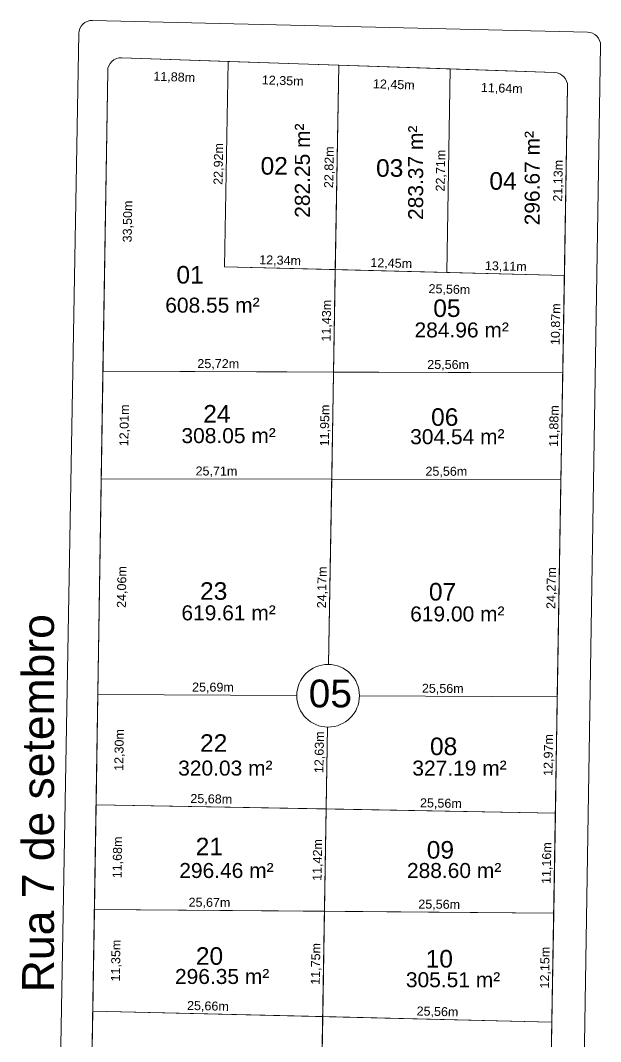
# Model space of a CAD drawing. Header units: metres. Extents: x 3808 to 8215, y 2374 to 6187.
# Drawn here: x 4684.6 to 4749.3, y 4489.8 to 4603.7 of the extents above; entities that cross this region are included whole.
import ezdxf
from ezdxf.enums import TextEntityAlignment as Align

# ---------------------------------------------------------------- set-up
doc = ezdxf.new("R2010")
doc.units = ezdxf.units.M
for name, color, linetype in [('Areas Lotes', 1, 'Continuous'), ('Calçada', 8, 'Continuous'), ('COTAS', 7, 'Continuous'), ('Lote', 7, 'Continuous'), ('Nome das Ruas', 7, 'Continuous'), ('Nº Lote', 7, 'Continuous'), ('Nº. quadra', 7, 'Continuous'), ('quadras', 7, 'Continuous')]:
    doc.layers.add(name, color=color, linetype=linetype)
doc.styles.add('Arial', font='arial.ttf')
doc.dimstyles.new('Copy(2) of ISO-25', dxfattribs={"dimtxt": 1, "dimasz": 2.5, "dimexe": 1.25, "dimexo": 0.625, "dimgap": 0.2, "dimtad": 1, "dimtoh": 1, "dimlfac": 1, "dimzin": 1, "dimtxsty": 'Arial', "dimblk": 'NONE', "dimcen": 0, "dimse1": 1, "dimse2": 1, "dimsd1": 1, "dimsd2": 1, "dimclrt": 256, "dimaunit": 1, "dimadec": 3, "dimazin": 0, "dimtfac": 1, "dimtmove": 0, "dimatfit": 3, "dimldrblk": 'NONE', "dimfxl": 1, "dimtolj": 1, "dimtzin": 0, "dimarcsym": 0})

# ---------------------------------------------------------------- blocks, each defined once
blk = doc.blocks.new('*D3501')
at = {"layer": 'Defpoints', "color": 0, "linetype": 'Continuous', "transparency": 16777216}
for p in [(4745.66, 4596.39), (4745.3, 4575.26), (4745.3, 4575.26)]:
    blk.add_point(p, dxfattribs=at)
at = {"layer": 'COTAS', "linetype": 'Continuous', "lineweight": 5, "transparency": 16777216, "insert": (4744.68, 4585.84), "char_height": 1, "attachment_point": 5, "rotation": 89.0396, "style": 'Arial'}
blk.add_mtext('\\A1;21,13m', dxfattribs=at)
blk = doc.blocks.new('_None')
blk = doc.blocks.new('*D3502')
at = {"layer": 'Defpoints', "color": 0, "linetype": 'Continuous', "transparency": 16777216}
for p in [(4745.3, 4575.26), (4745.12, 4564.4), (4745.12, 4564.4)]:
    blk.add_point(p, dxfattribs=at)
at = {"layer": 'COTAS', "linetype": 'Continuous', "lineweight": 5, "transparency": 16777216, "insert": (4744.41, 4569.84), "char_height": 1, "attachment_point": 5, "rotation": 89.0396, "style": 'Arial'}
blk.add_mtext('\\A1;10,87m', dxfattribs=at)
blk = doc.blocks.new('*D3503')
at = {"layer": 'Defpoints', "color": 0, "linetype": 'Continuous', "transparency": 16777216}
for p in [(4745.12, 4564.4), (4744.92, 4552.52), (4744.92, 4552.52)]:
    blk.add_point(p, dxfattribs=at)
at = {"layer": 'COTAS', "linetype": 'Continuous', "lineweight": 5, "transparency": 16777216, "insert": (4744.22, 4558.47), "char_height": 1, "attachment_point": 5, "rotation": 89.0396, "style": 'Arial'}
blk.add_mtext('\\A1;11,88m', dxfattribs=at)
blk = doc.blocks.new('*D3504')
at = {"layer": 'Defpoints', "color": 0, "linetype": 'Continuous', "transparency": 16777216}
for p in [(4744.92, 4552.52), (4744.51, 4528.25), (4744.51, 4528.25)]:
    blk.add_point(p, dxfattribs=at)
at = {"layer": 'COTAS', "linetype": 'Continuous', "lineweight": 5, "transparency": 16777216, "insert": (4743.92, 4540.4), "char_height": 1, "attachment_point": 5, "rotation": 89.0396, "style": 'Arial'}
blk.add_mtext('\\A1;24,27m', dxfattribs=at)
blk = doc.blocks.new('*D3505')
at = {"layer": 'Defpoints', "color": 0, "linetype": 'Continuous', "transparency": 16777216}
for p in [(4744.51, 4528.25), (4744.3, 4515.29), (4744.3, 4515.29)]:
    blk.add_point(p, dxfattribs=at)
at = {"layer": 'COTAS', "linetype": 'Continuous', "lineweight": 5, "transparency": 16777216, "insert": (4743.6, 4521.78), "char_height": 1, "attachment_point": 5, "rotation": 89.0396, "style": 'Arial'}
blk.add_mtext('\\A1;12,97m', dxfattribs=at)
blk = doc.blocks.new('*D3506')
at = {"layer": 'Defpoints', "color": 0, "linetype": 'Continuous', "transparency": 16777216}
for p in [(4744.3, 4515.29), (4744.11, 4504.13), (4744.11, 4504.13)]:
    blk.add_point(p, dxfattribs=at)
at = {"layer": 'COTAS', "linetype": 'Continuous', "lineweight": 5, "transparency": 16777216, "insert": (4743.4, 4509.72), "char_height": 1, "attachment_point": 5, "rotation": 89.0396, "style": 'Arial'}
blk.add_mtext('\\A1;11,16m', dxfattribs=at)
blk = doc.blocks.new('*D3507')
at = {"layer": 'Defpoints', "color": 0, "linetype": 'Continuous', "transparency": 16777216}
for p in [(4744.11, 4504.13), (4743.91, 4491.97), (4743.91, 4491.97)]:
    blk.add_point(p, dxfattribs=at)
at = {"layer": 'COTAS', "linetype": 'Continuous', "lineweight": 5, "transparency": 16777216, "insert": (4743.21, 4498.06), "char_height": 1, "attachment_point": 5, "rotation": 89.0396, "style": 'Arial'}
blk.add_mtext('\\A1;12,15m', dxfattribs=at)
blk = doc.blocks.new('*D3508')
at = {"layer": 'Defpoints', "color": 0, "linetype": 'Continuous', "transparency": 16777216}
for p in [(4743.91, 4491.97), (4743.71, 4480.04), (4743.71, 4480.04)]:
    blk.add_point(p, dxfattribs=at)
at = {"layer": 'COTAS', "linetype": 'Continuous', "lineweight": 5, "transparency": 16777216, "insert": (4743.01, 4486.02), "char_height": 1, "attachment_point": 5, "rotation": 89.0396, "style": 'Arial'}
blk.add_mtext('\\A1;11,94m', dxfattribs=at)
blk = doc.blocks.new('*D3523')
at = {"layer": 'Defpoints', "color": 0, "linetype": 'Continuous', "transparency": 16777216}
for p in [(4718.35, 4492.59), (4718.35, 4492.59), (4718.15, 4480.29)]:
    blk.add_point(p, dxfattribs=at)
at = {"layer": 'COTAS', "linetype": 'Continuous', "lineweight": 5, "transparency": 16777216, "insert": (4717.45, 4486.46), "char_height": 1, "attachment_point": 5, "rotation": 89.04, "style": 'Arial'}
blk.add_mtext('\\A1;12,30m', dxfattribs=at)
blk = doc.blocks.new('*D3524')
at = {"layer": 'Defpoints', "color": 0, "linetype": 'Continuous', "transparency": 16777216}
for p in [(4718.55, 4504.34), (4718.55, 4504.34), (4718.35, 4492.59)]:
    blk.add_point(p, dxfattribs=at)
at = {"layer": 'COTAS', "linetype": 'Continuous', "lineweight": 5, "transparency": 16777216, "insert": (4717.65, 4498.48), "char_height": 1, "attachment_point": 5, "rotation": 89.04, "style": 'Arial'}
blk.add_mtext('\\A1;11,75m', dxfattribs=at)
blk = doc.blocks.new('*D3525')
at = {"layer": 'Defpoints', "color": 0, "linetype": 'Continuous', "transparency": 16777216}
for p in [(4718.74, 4515.76), (4718.74, 4515.76), (4718.55, 4504.34)]:
    blk.add_point(p, dxfattribs=at)
at = {"layer": 'COTAS', "linetype": 'Continuous', "lineweight": 5, "transparency": 16777216, "insert": (4717.84, 4510.07), "char_height": 1, "attachment_point": 5, "rotation": 89.04, "style": 'Arial'}
blk.add_mtext('\\A1;11,42m', dxfattribs=at)
blk = doc.blocks.new('*D3526')
at = {"layer": 'Defpoints', "color": 0, "linetype": 'Continuous', "transparency": 16777216}
for p in [(4718.74, 4528.39), (4718.95, 4528.39), (4718.74, 4515.76)]:
    blk.add_point(p, dxfattribs=at)
at = {"layer": 'COTAS', "linetype": 'Continuous', "lineweight": 5, "transparency": 16777216, "insert": (4718.05, 4522.09), "char_height": 1, "attachment_point": 5, "rotation": 89.04, "style": 'Arial'}
blk.add_mtext('\\A1;12,63m', dxfattribs=at)
blk = doc.blocks.new('*D3527')
at = {"layer": 'Defpoints', "color": 0, "linetype": 'Continuous', "transparency": 16777216}
for p in [(4719.36, 4552.55), (4719.36, 4552.55), (4718.74, 4528.39)]:
    blk.add_point(p, dxfattribs=at)
at = {"layer": 'COTAS', "linetype": 'Continuous', "lineweight": 5, "transparency": 16777216, "insert": (4718.35, 4540.48), "char_height": 1, "attachment_point": 5, "rotation": 89.04, "style": 'Arial'}
blk.add_mtext('\\A1;24,17m', dxfattribs=at)
blk = doc.blocks.new('*D3528')
at = {"layer": 'Defpoints', "color": 0, "linetype": 'Continuous', "transparency": 16777216}
for p in [(4719.56, 4564.5), (4719.56, 4564.5), (4719.36, 4552.55)]:
    blk.add_point(p, dxfattribs=at)
at = {"layer": 'COTAS', "linetype": 'Continuous', "lineweight": 5, "transparency": 16777216, "insert": (4718.66, 4558.54), "char_height": 1, "attachment_point": 5, "rotation": 89.04, "style": 'Arial'}
blk.add_mtext('\\A1;11,95m', dxfattribs=at)
blk = doc.blocks.new('*D3529')
at = {"layer": 'Defpoints', "color": 0, "linetype": 'Continuous', "transparency": 16777216}
for p in [(4719.75, 4575.93), (4719.75, 4575.93), (4719.56, 4564.5)]:
    blk.add_point(p, dxfattribs=at)
at = {"layer": 'COTAS', "linetype": 'Continuous', "lineweight": 5, "transparency": 16777216, "insert": (4718.85, 4570.23), "char_height": 1, "attachment_point": 5, "rotation": 89.04, "style": 'Arial'}
blk.add_mtext('\\A1;11,43m', dxfattribs=at)
blk = doc.blocks.new('*D3530')
at = {"layer": 'Defpoints', "color": 0, "linetype": 'Continuous', "transparency": 16777216}
for p in [(4720.13, 4598.74), (4720.13, 4598.74), (4719.75, 4575.93)]:
    blk.add_point(p, dxfattribs=at)
at = {"layer": 'COTAS', "linetype": 'Continuous', "lineweight": 5, "transparency": 16777216, "insert": (4719.14, 4587.35), "char_height": 1, "attachment_point": 5, "rotation": 89.04, "style": 'Arial'}
blk.add_mtext('\\A1;22,82m', dxfattribs=at)
blk = doc.blocks.new('*D3531')
at = {"layer": 'Defpoints', "color": 0, "linetype": 'Continuous', "transparency": 16777216}
for p in [(4707.79, 4599.16), (4707.79, 4599.16), (4707.41, 4576.25)]:
    blk.add_point(p, dxfattribs=at)
at = {"layer": 'COTAS', "linetype": 'Continuous', "lineweight": 5, "transparency": 16777216, "insert": (4706.8, 4587.72), "char_height": 1, "attachment_point": 5, "rotation": 89.04, "style": 'Arial'}
blk.add_mtext('\\A1;22,92m', dxfattribs=at)
blk = doc.blocks.new('*D3532')
at = {"layer": 'Defpoints', "color": 0, "linetype": 'Continuous', "transparency": 16777216}
for p in [(4707.41, 4576.25), (4707.41, 4576.25), (4719.75, 4575.93)]:
    blk.add_point(p, dxfattribs=at)
at = {"layer": 'COTAS', "linetype": 'Continuous', "lineweight": 5, "transparency": 16777216, "insert": (4713.6, 4576.89), "char_height": 1, "attachment_point": 5, "rotation": 358.5119, "style": 'Arial'}
blk.add_mtext('\\A1;12,34m', dxfattribs=at)
blk = doc.blocks.new('*D3533')
at = {"layer": 'Defpoints', "color": 0, "linetype": 'Continuous', "transparency": 16777216}
for p in [(4719.75, 4575.93), (4732.19, 4575.6), (4732.19, 4575.6)]:
    blk.add_point(p, dxfattribs=at)
at = {"layer": 'COTAS', "linetype": 'Continuous', "lineweight": 5, "transparency": 16777216, "insert": (4725.99, 4576.57), "char_height": 1, "attachment_point": 5, "rotation": 358.5119, "style": 'Arial'}
blk.add_mtext('\\A1;12,45m', dxfattribs=at)
blk = doc.blocks.new('*D3534')
at = {"layer": 'Defpoints', "color": 0, "linetype": 'Continuous', "transparency": 16777216}
for p in [(4732.19, 4575.6), (4745.3, 4575.26), (4745.3, 4575.26)]:
    blk.add_point(p, dxfattribs=at)
at = {"layer": 'COTAS', "linetype": 'Continuous', "lineweight": 5, "transparency": 16777216, "insert": (4738.77, 4576.23), "char_height": 1, "attachment_point": 5, "rotation": 358.5119, "style": 'Arial'}
blk.add_mtext('\\A1;13,11m', dxfattribs=at)
blk = doc.blocks.new('*D3535')
at = {"layer": 'Defpoints', "color": 0, "linetype": 'Continuous', "transparency": 16777216}
for p in [(4694.37, 4598.09), (4693.84, 4564.6), (4697.2, 4564.54)]:
    blk.add_point(p, dxfattribs=at)
at = {"layer": 'COTAS', "linetype": 'Continuous', "lineweight": 5, "transparency": 16777216, "insert": (4696.67, 4581.3), "char_height": 1, "attachment_point": 5, "rotation": 89.0902, "style": 'Arial'}
blk.add_mtext('\\A1;33,50m', dxfattribs=at)
blk = doc.blocks.new('*D3536')
at = {"layer": 'Defpoints', "color": 0, "linetype": 'Continuous', "transparency": 16777216}
for p in [(4693.84, 4564.6), (4693.65, 4552.58), (4697.01, 4552.53)]:
    blk.add_point(p, dxfattribs=at)
at = {"layer": 'COTAS', "linetype": 'Continuous', "lineweight": 5, "transparency": 16777216, "insert": (4696.3, 4558.55), "char_height": 1, "attachment_point": 5, "rotation": 89.0902, "style": 'Arial'}
blk.add_mtext('\\A1;12,01m', dxfattribs=at)
blk = doc.blocks.new('*D3537')
at = {"layer": 'Defpoints', "color": 0, "linetype": 'Continuous', "transparency": 16777216}
for p in [(4693.65, 4552.58), (4693.65, 4528.53), (4696.63, 4528.48)]:
    blk.add_point(p, dxfattribs=at)
at = {"layer": 'COTAS', "linetype": 'Continuous', "lineweight": 5, "transparency": 16777216, "insert": (4696.02, 4540.52), "char_height": 1, "attachment_point": 5, "rotation": 89.0902, "style": 'Arial'}
blk.add_mtext('\\A1;24,06m', dxfattribs=at)
blk = doc.blocks.new('*D3538')
at = {"layer": 'Defpoints', "color": 0, "linetype": 'Continuous', "transparency": 16777216}
for p in [(4693.65, 4528.53), (4693.26, 4516.23), (4696.43, 4516.18)]:
    blk.add_point(p, dxfattribs=at)
at = {"layer": 'COTAS', "linetype": 'Continuous', "lineweight": 5, "transparency": 16777216, "insert": (4695.73, 4522.34), "char_height": 1, "attachment_point": 5, "rotation": 89.0902, "style": 'Arial'}
blk.add_mtext('\\A1;12,30m', dxfattribs=at)
blk = doc.blocks.new('*D3539')
at = {"layer": 'Defpoints', "color": 0, "linetype": 'Continuous', "transparency": 16777216}
for p in [(4693.26, 4516.23), (4693.07, 4504.56), (4696.25, 4504.51)]:
    blk.add_point(p, dxfattribs=at)
at = {"layer": 'COTAS', "linetype": 'Continuous', "lineweight": 5, "transparency": 16777216, "insert": (4695.54, 4510.36), "char_height": 1, "attachment_point": 5, "rotation": 89.0902, "style": 'Arial'}
blk.add_mtext('\\A1;11,68m', dxfattribs=at)
blk = doc.blocks.new('*D3540')
at = {"layer": 'Defpoints', "color": 0, "linetype": 'Continuous', "transparency": 16777216}
for p in [(4693.07, 4504.56), (4692.88, 4493.21), (4696.07, 4493.16)]:
    blk.add_point(p, dxfattribs=at)
at = {"layer": 'COTAS', "linetype": 'Continuous', "lineweight": 5, "transparency": 16777216, "insert": (4695.36, 4498.85), "char_height": 1, "attachment_point": 5, "rotation": 89.0902, "style": 'Arial'}
blk.add_mtext('\\A1;11,35m', dxfattribs=at)
blk = doc.blocks.new('*D3541')
at = {"layer": 'Defpoints', "color": 0, "linetype": 'Continuous', "transparency": 16777216}
for p in [(4692.88, 4493.21), (4692.5, 4480.55), (4695.87, 4480.49)]:
    blk.add_point(p, dxfattribs=at)
at = {"layer": 'COTAS', "linetype": 'Continuous', "lineweight": 5, "transparency": 16777216, "insert": (4695.17, 4486.84), "char_height": 1, "attachment_point": 5, "rotation": 89.0902, "style": 'Arial'}
blk.add_mtext('\\A1;12,67m', dxfattribs=at)
blk = doc.blocks.new('*D3549')
at = {"layer": 'Defpoints', "color": 0, "linetype": 'Continuous', "transparency": 16777216}
for p in [(4692.7, 4493.21), (4692.7, 4493.21), (4718.35, 4492.59)]:
    blk.add_point(p, dxfattribs=at)
at = {"layer": 'COTAS', "linetype": 'Continuous', "lineweight": 5, "transparency": 16777216, "insert": (4705.55, 4493.7), "char_height": 1, "attachment_point": 5, "rotation": 358.6126, "style": 'Arial'}
blk.add_mtext('\\A1;25,66m', dxfattribs=at)
blk = doc.blocks.new('*D3550')
at = {"layer": 'Defpoints', "color": 0, "linetype": 'Continuous', "transparency": 16777216}
for p in [(4718.35, 4492.59), (4743.91, 4491.97), (4743.91, 4491.97)]:
    blk.add_point(p, dxfattribs=at)
at = {"layer": 'COTAS', "linetype": 'Continuous', "lineweight": 5, "transparency": 16777216, "insert": (4731.15, 4493.08), "char_height": 1, "attachment_point": 5, "rotation": 358.6126, "style": 'Arial'}
blk.add_mtext('\\A1;25,56m', dxfattribs=at)
blk = doc.blocks.new('*D3551')
at = {"layer": 'Defpoints', "color": 0, "linetype": 'Continuous', "transparency": 16777216}
for p in [(4718.55, 4504.34), (4744.11, 4504.13), (4744.11, 4504.13)]:
    blk.add_point(p, dxfattribs=at)
at = {"layer": 'COTAS', "linetype": 'Continuous', "lineweight": 5, "transparency": 16777216, "insert": (4731.34, 4505.04), "char_height": 1, "attachment_point": 5, "rotation": 359.5153, "style": 'Arial'}
blk.add_mtext('\\A1;25,56m', dxfattribs=at)
blk = doc.blocks.new('*D3552')
at = {"layer": 'Defpoints', "color": 0, "linetype": 'Continuous', "transparency": 16777216}
for p in [(4692.88, 4504.56), (4692.88, 4504.56), (4718.55, 4504.34)]:
    blk.add_point(p, dxfattribs=at)
at = {"layer": 'COTAS', "linetype": 'Continuous', "lineweight": 5, "transparency": 16777216, "insert": (4705.72, 4505.25), "char_height": 1, "attachment_point": 5, "rotation": 359.5153, "style": 'Arial'}
blk.add_mtext('\\A1;25,67m', dxfattribs=at)
blk = doc.blocks.new('*D3553')
at = {"layer": 'Defpoints', "color": 0, "linetype": 'Continuous', "transparency": 16777216}
for p in [(4693.07, 4516.24), (4693.07, 4516.24), (4718.74, 4515.76)]:
    blk.add_point(p, dxfattribs=at)
at = {"layer": 'COTAS', "linetype": 'Continuous', "lineweight": 5, "transparency": 16777216, "insert": (4705.92, 4516.8), "char_height": 1, "attachment_point": 5, "rotation": 358.9379, "style": 'Arial'}
blk.add_mtext('\\A1;25,68m', dxfattribs=at)
blk = doc.blocks.new('*D3554')
at = {"layer": 'Defpoints', "color": 0, "linetype": 'Continuous', "transparency": 16777216}
for p in [(4718.74, 4515.76), (4744.3, 4515.29), (4744.3, 4515.29)]:
    blk.add_point(p, dxfattribs=at)
at = {"layer": 'COTAS', "linetype": 'Continuous', "lineweight": 5, "transparency": 16777216, "insert": (4731.53, 4516.32), "char_height": 1, "attachment_point": 5, "rotation": 358.9379, "style": 'Arial'}
blk.add_mtext('\\A1;25,56m', dxfattribs=at)
blk = doc.blocks.new('*D3555')
at = {"layer": 'Defpoints', "color": 0, "linetype": 'Continuous', "transparency": 16777216}
for p in [(4718.95, 4528.39), (4744.51, 4528.25), (4744.51, 4528.25)]:
    blk.add_point(p, dxfattribs=at)
at = {"layer": 'COTAS', "linetype": 'Continuous', "lineweight": 5, "transparency": 16777216, "insert": (4731.74, 4529.12), "char_height": 1, "attachment_point": 5, "rotation": 359.6945, "style": 'Arial'}
blk.add_mtext('\\A1;25,56m', dxfattribs=at)
blk = doc.blocks.new('*D3556')
at = {"layer": 'Defpoints', "color": 0, "linetype": 'Continuous', "transparency": 16777216}
for p in [(4693.26, 4528.53), (4693.26, 4528.53), (4718.95, 4528.39)]:
    blk.add_point(p, dxfattribs=at)
at = {"layer": 'COTAS', "linetype": 'Continuous', "lineweight": 5, "transparency": 16777216, "insert": (4706.11, 4529.26), "char_height": 1, "attachment_point": 5, "rotation": 359.6945, "style": 'Arial'}
blk.add_mtext('\\A1;25,69m', dxfattribs=at)
blk = doc.blocks.new('*D3557')
at = {"layer": 'Defpoints', "color": 0, "linetype": 'Continuous', "transparency": 16777216}
for p in [(4693.65, 4552.58), (4693.65, 4552.58), (4719.36, 4552.55)]:
    blk.add_point(p, dxfattribs=at)
at = {"layer": 'COTAS', "linetype": 'Continuous', "lineweight": 5, "transparency": 16777216, "insert": (4706.5, 4553.37), "char_height": 1, "attachment_point": 5, "rotation": 359.9278, "style": 'Arial'}
blk.add_mtext('\\A1;25,71m', dxfattribs=at)
blk = doc.blocks.new('*D3558')
at = {"layer": 'Defpoints', "color": 0, "linetype": 'Continuous', "transparency": 16777216}
for p in [(4719.36, 4552.55), (4744.92, 4552.52), (4744.92, 4552.52)]:
    blk.add_point(p, dxfattribs=at)
at = {"layer": 'COTAS', "linetype": 'Continuous', "lineweight": 5, "transparency": 16777216, "insert": (4732.14, 4553.34), "char_height": 1, "attachment_point": 5, "rotation": 359.9278, "style": 'Arial'}
blk.add_mtext('\\A1;25,56m', dxfattribs=at)
blk = doc.blocks.new('*D3559')
at = {"layer": 'Defpoints', "color": 0, "linetype": 'Continuous', "transparency": 16777216}
for p in [(4719.56, 4564.5), (4745.12, 4564.4), (4745.12, 4564.4)]:
    blk.add_point(p, dxfattribs=at)
at = {"layer": 'COTAS', "linetype": 'Continuous', "lineweight": 5, "transparency": 16777216, "insert": (4732.34, 4565.25), "char_height": 1, "attachment_point": 5, "rotation": 359.7795, "style": 'Arial'}
blk.add_mtext('\\A1;25,56m', dxfattribs=at)
blk = doc.blocks.new('*D3560')
at = {"layer": 'Defpoints', "color": 0, "linetype": 'Continuous', "transparency": 16777216}
for p in [(4693.84, 4564.6), (4693.84, 4564.6), (4719.56, 4564.5)]:
    blk.add_point(p, dxfattribs=at)
at = {"layer": 'COTAS', "linetype": 'Continuous', "lineweight": 5, "transparency": 16777216, "insert": (4706.7, 4565.35), "char_height": 1, "attachment_point": 5, "rotation": 359.7795, "style": 'Arial'}
blk.add_mtext('\\A1;25,72m', dxfattribs=at)
blk = doc.blocks.new('*D3561')
at = {"layer": 'Defpoints', "color": 0, "linetype": 'Continuous', "transparency": 16777216}
for p in [(4695.92, 4599.57), (4707.79, 4599.16), (4707.7, 4596.34)]:
    blk.add_point(p, dxfattribs=at)
at = {"layer": 'COTAS', "linetype": 'Continuous', "lineweight": 5, "transparency": 16777216, "insert": (4701.79, 4597.34), "char_height": 1, "attachment_point": 5, "rotation": 358.0423, "style": 'Arial'}
blk.add_mtext('\\A1;11,88m', dxfattribs=at)
blk = doc.blocks.new('*D3562')
at = {"layer": 'Defpoints', "color": 0, "linetype": 'Continuous', "transparency": 16777216}
for p in [(4707.79, 4599.16), (4720.13, 4598.74), (4720.03, 4595.91)]:
    blk.add_point(p, dxfattribs=at)
at = {"layer": 'COTAS', "linetype": 'Continuous', "lineweight": 5, "transparency": 16777216, "insert": (4713.89, 4596.93), "char_height": 1, "attachment_point": 5, "rotation": 358.0423, "style": 'Arial'}
blk.add_mtext('\\A1;12,35m', dxfattribs=at)
blk = doc.blocks.new('*D3563')
at = {"layer": 'Defpoints', "color": 0, "linetype": 'Continuous', "transparency": 16777216}
for p in [(4720.13, 4598.74), (4732.57, 4598.31), (4732.48, 4595.49)]:
    blk.add_point(p, dxfattribs=at)
at = {"layer": 'COTAS', "linetype": 'Continuous', "lineweight": 5, "transparency": 16777216, "insert": (4726.28, 4596.5), "char_height": 1, "attachment_point": 5, "rotation": 358.0423, "style": 'Arial'}
blk.add_mtext('\\A1;12,45m', dxfattribs=at)
blk = doc.blocks.new('*D3564')
at = {"layer": 'Defpoints', "color": 0, "linetype": 'Continuous', "transparency": 16777216}
for p in [(4732.57, 4598.31), (4744.21, 4597.92), (4744.11, 4595.09)]:
    blk.add_point(p, dxfattribs=at)
at = {"layer": 'COTAS', "linetype": 'Continuous', "lineweight": 5, "transparency": 16777216, "insert": (4738.32, 4596.09), "char_height": 1, "attachment_point": 5, "rotation": 358.0423, "style": 'Arial'}
blk.add_mtext('\\A1;11,64m', dxfattribs=at)
blk = doc.blocks.new('*D3565')
at = {"layer": 'Defpoints', "color": 0, "linetype": 'Continuous', "transparency": 16777216}
for p in [(4732.57, 4598.31), (4732.57, 4598.31), (4732.19, 4575.6)]:
    blk.add_point(p, dxfattribs=at)
at = {"layer": 'COTAS', "linetype": 'Continuous', "lineweight": 5, "transparency": 16777216, "insert": (4731.58, 4586.97), "char_height": 1, "attachment_point": 5, "rotation": 89.04, "style": 'Arial'}
blk.add_mtext('\\A1;22,71m', dxfattribs=at)
blk = doc.blocks.new('*D1066')
at = {"layer": 'Defpoints', "color": 0, "linetype": 'Continuous', "transparency": 16777216}
for p in [(4719.75, 4575.93), (4745.3, 4575.26), (4745.23, 4572.53)]:
    blk.add_point(p, dxfattribs=at)
at = {"layer": 'COTAS', "linetype": 'Continuous', "lineweight": 5, "transparency": 16777216, "insert": (4732.48, 4573.66), "char_height": 1, "attachment_point": 5, "rotation": 358.5119, "style": 'Arial'}
blk.add_mtext('\\A1;25,56m', dxfattribs=at)

msp = doc.modelspace()

# ---------------------------------------------------------------- linework, layer by layer
at = {"layer": 'Calçada', "linetype": 'Continuous', "lineweight": 5}
for p, q in [((4747.873, 4602.437), (4692.673, 4603.729)), ((4691.139, 4602.256), (4688.094, 4430.046)), ((4749.337, 4600.914), (4746.578, 4429.064))]:
    msp.add_line(p, q, dxfattribs=at)
for centre, start, end in [((4692.638, 4602.23), 88.65905, 178.98717), ((4747.838, 4600.938), 359.08008, 88.65905)]:
    msp.add_arc(centre, 1.5, start, end, dxfattribs=at)
at = {"layer": 'Lote', "lineweight": 5}
for p, q in [((4707.409, 4576.247), (4707.793, 4599.161)), ((4719.011, 4531.886), (4720.131, 4598.739)), ((4732.193, 4575.604), (4732.574, 4598.314)), ((4707.409, 4576.247), (4745.303, 4575.263)), ((4745.12, 4564.399), (4693.838, 4564.597)), ((4693.647, 4552.584), (4744.921, 4552.52)), ((4715.457, 4528.409), (4693.265, 4528.527)), ((4744.514, 4528.254), (4722.448, 4528.372)), ((4717.368, 4433.853), (4718.894, 4524.895)), ((4693.07, 4516.237), (4744.297, 4515.287)), ((4744.11, 4504.127), (4692.884, 4504.56)), ((4692.704, 4493.215), (4743.906, 4491.975))]:
    msp.add_line(p, q, dxfattribs=at)
at = {"layer": 'Lote', "linetype": 'Continuous', "lineweight": 5, "flags": 128}
for points in [[(4693.838, 4564.597), (4719.558, 4564.498), (4719.749, 4575.927), (4707.409, 4576.247), (4707.793, 4599.161), (4695.921, 4599.566, 0.4195807), (4694.37, 4598.091)], [(4744.208, 4597.916), (4732.574, 4598.314), (4732.193, 4575.604), (4745.303, 4575.263), (4745.657, 4596.392, 0.4091246)]]:
    msp.add_lwpolyline(points, format="xyb", close=True, dxfattribs=at)
for points in [[(4707.409, 4576.247), (4719.749, 4575.927), (4720.131, 4598.739), (4707.793, 4599.161)], [(4719.749, 4575.927), (4732.193, 4575.604), (4732.574, 4598.314), (4720.131, 4598.739)], [(4745.12, 4564.399), (4745.303, 4575.263), (4719.749, 4575.927), (4719.558, 4564.498)], [(4719.357, 4552.552), (4719.558, 4564.498), (4693.838, 4564.597), (4693.647, 4552.584)], [(4719.558, 4564.498), (4719.357, 4552.552), (4744.921, 4552.52), (4745.12, 4564.399)], [(4693.07, 4516.237), (4692.884, 4504.56), (4718.55, 4504.343), (4718.741, 4515.761)], [(4718.741, 4515.761), (4718.55, 4504.343), (4744.11, 4504.127), (4744.297, 4515.287)], [(4718.353, 4492.593), (4718.55, 4504.343), (4692.884, 4504.56), (4692.704, 4493.215)], [(4743.906, 4491.975), (4744.11, 4504.127), (4718.55, 4504.343), (4718.353, 4492.593)], [(4718.146, 4480.293), (4718.353, 4492.593), (4692.704, 4493.215), (4692.503, 4480.545)], [(4743.706, 4480.041), (4743.906, 4491.975), (4718.353, 4492.593), (4718.146, 4480.293)]]:
    msp.add_lwpolyline(points, close=True, dxfattribs=at)
for points in [[(4719.011, 4531.886), (4719.357, 4552.552), (4693.647, 4552.584), (4693.265, 4528.527), (4715.457, 4528.409)], [(4722.448, 4528.372), (4744.514, 4528.254), (4744.921, 4552.52), (4719.357, 4552.552), (4719.011, 4531.886)], [(4715.457, 4528.409), (4693.265, 4528.527), (4693.07, 4516.237), (4718.741, 4515.761), (4718.894, 4524.895)], [(4718.894, 4524.895), (4718.741, 4515.761), (4744.297, 4515.287), (4744.514, 4528.254), (4722.448, 4528.372)]]:
    msp.add_lwpolyline(points, dxfattribs=at)
at = {"layer": 'Nº. quadra', "lineweight": 5}
msp.add_circle((4718.952, 4528.39), 3.496, dxfattribs=at)
at = {"layer": 'quadras', "lineweight": 5}
for p, q in [((4744.208, 4597.916), (4695.921, 4599.566)), ((4694.37, 4598.091), (4691.795, 4435.943)), ((4742.947, 4434.762), (4745.657, 4596.392))]:
    msp.add_line(p, q, dxfattribs=at)
at = {"layer": 'quadras', "linetype": 'Continuous', "lineweight": 5, "flags": 128}
msp.add_lwpolyline([(4745.657, 4596.392, 0.4091246), (4744.208, 4597.916), (4695.921, 4599.566, 0.4195807), (4694.37, 4598.091), (4691.795, 4435.943, 0.4119775), (4693.259, 4434.42), (4741.412, 4433.287, 0.4161939), (4742.947, 4434.762)], format="xyb", close=True, dxfattribs=at)
at = {"layer": 'quadras', "lineweight": 5}
for centre, start, end in [((4695.869, 4598.067), 88.04231, 179.09023), ((4744.157, 4596.417), 359.0396, 88.04231)]:
    msp.add_arc(centre, 1.5, start, end, dxfattribs=at)

# ---------------------------------------------------------------- texts
at = {"layer": 'Areas Lotes', "linetype": 'Continuous', "lineweight": 5, "style": 'Arial'}
for s, p in [('282.25 m²', (4716.916, 4581.714)), ('283.37 m²', (4729.551, 4581.474)), ('296.67 m²', (4742.547, 4580.872))]:
    msp.add_text(s, height=1.6726, rotation=90, dxfattribs=at).set_placement(p)
for s, p in [('608.55 m²', (4700.791, 4571.13)), ('284.96 m²', (4728.588, 4568.364)), ('308.05 m²', (4702.596, 4556.577)), ('304.54 m²', (4728.107, 4556.457)), ('619.61 m²', (4702.593, 4536.806)), ('619.00 m²', (4728.104, 4536.686)), ('320.03 m²', (4702.232, 4519.487)), ('327.19 m²', (4728.345, 4519.487)), ('296.46 m²', (4702.353, 4508.061)), ('288.60 m²', (4727.743, 4508.061)), ('296.35 m²', (4701.874, 4496.238)), ('305.51 m²', (4727.626, 4495.877))]:
    msp.add_text(s, height=1.6726, dxfattribs=at).set_placement(p)
at = {"layer": 'Nome das Ruas', "lineweight": 5, "style": 'Arial'}
msp.add_text('Rua 7 de setembro', height=3.55, rotation=90, dxfattribs=at).set_placement((4688.378, 4495.323, 165.916))
at = {"layer": 'Nº Lote', "linetype": 'Continuous', "lineweight": 5, "style": 'Arial'}
for s, p in [('02', (4712.945, 4586.525)), ('03', (4725.821, 4586.285)), ('04', (4738.456, 4584.841)), ('01', (4703.559, 4574.378)), ('05', (4732.199, 4570.649)), ('24', (4706.55, 4558.866)), ('06', (4731.958, 4558.502)), ('23', (4706.191, 4539.095)), ('07', (4731.717, 4539.017)), ('22', (4706.191, 4522.136)), ('08', (4731.837, 4521.768)), ('21', (4705.709, 4510.59)), ('09', (4731.476, 4510.222)), ('20', (4705.723, 4498.378)), ('10', (4731.356, 4498.074))]:
    msp.add_text(s, height=1.96, dxfattribs=at).set_placement(p, align=Align.CENTER)
at = {"layer": 'Nº. quadra', "lineweight": 5, "style": 'Arial'}
msp.add_text('05', height=3.1039, dxfattribs=at).set_placement((4716.788, 4527.096))

# ---------------------------------------------------------------- dimensions: what is measured, and where the dimension line sits
at = {"layer": 'COTAS', "linetype": 'Continuous', "lineweight": 5}
for p1, p2, distance, picture, middle in [((4695.921, 4599.566), (4707.793, 4599.161), -2.826, '*D3561', (4701.788, 4597.339)), ((4707.409, 4576.247), (4707.793, 4599.161), 0, '*D3531', (4706.8, 4587.717)), ((4694.37, 4598.091), (4693.838, 4564.597), 3.363, '*D3535', (4696.666, 4581.303)), ((4732.193, 4575.604), (4732.574, 4598.314), 0, '*D3565', (4731.583, 4586.972)), ((4745.657, 4596.392), (4745.303, 4575.263), 0, '*D3501', (4744.679, 4585.841)), ((4719.749, 4575.927), (4707.409, 4576.247), 0, '*D3532', (4713.6, 4576.888)), ((4719.749, 4575.927), (4732.193, 4575.604), 0, '*D3533', (4725.992, 4576.566)), ((4732.193, 4575.604), (4745.303, 4575.263), 0, '*D3534', (4738.769, 4576.234)), ((4719.749, 4575.927), (4745.303, 4575.263), -2.732, '*D1066', (4732.476, 4573.665)), ((4719.558, 4564.498), (4693.838, 4564.597), 0, '*D3560', (4706.701, 4565.348)), ((4719.558, 4564.498), (4745.12, 4564.399), 0, '*D3559', (4732.342, 4565.249)), ((4719.357, 4552.552), (4693.647, 4552.584), 0, '*D3557', (4706.503, 4553.369)), ((4719.357, 4552.552), (4744.921, 4552.52), 0, '*D3558', (4732.14, 4553.337)), ((4718.952, 4528.39), (4693.265, 4528.527), 0, '*D3556', (4706.113, 4529.26)), ((4718.952, 4528.39), (4744.514, 4528.254), 0, '*D3555', (4731.738, 4529.123)), ((4718.741, 4515.761), (4693.07, 4516.237), 0, '*D3553', (4705.92, 4516.799)), ((4718.741, 4515.761), (4744.297, 4515.287), 0, '*D3554', (4731.534, 4516.325)), ((4718.55, 4504.343), (4692.884, 4504.56), 0, '*D3552', (4705.724, 4505.252)), ((4718.55, 4504.343), (4744.11, 4504.127), 0, '*D3551', (4731.337, 4505.036)), ((4718.353, 4492.593), (4692.704, 4493.215), 0, '*D3549', (4705.548, 4493.705)), ((4718.353, 4492.593), (4743.906, 4491.975), 0, '*D3550', (4731.149, 4493.085))]:
    dim = msp.add_aligned_dim(p1=p1, p2=p2, distance=distance, dimstyle='Copy(2) of ISO-25', override={"dimpost": 'm'}, dxfattribs=at)
    dim.commit()
    dim.dimension.update_dxf_attribs({"geometry": picture, "text_midpoint": middle})
for base, p1, p2, angle, picture, middle in [((4720.035, 4595.914), (4707.793, 4599.161), (4720.131, 4598.739), 178.04231, '*D3562', (4713.893, 4596.926)), ((4720.131, 4598.739), (4719.749, 4575.927), (4720.131, 4598.739), 269.03997, '*D3530', (4719.139, 4587.346)), ((4732.477, 4595.489), (4720.131, 4598.739), (4732.574, 4598.314), 178.04231, '*D3563', (4726.283, 4596.502)), ((4744.112, 4595.091), (4732.574, 4598.314), (4744.208, 4597.916), 178.04231, '*D3564', (4738.322, 4596.091)), ((4719.749, 4575.927), (4719.558, 4564.498), (4719.749, 4575.927), 269.03997, '*D3529', (4718.852, 4570.226)), ((4745.12, 4564.399), (4745.303, 4575.263), (4745.12, 4564.399), 89.0396, '*D3502', (4744.411, 4569.844)), ((4697.01, 4552.531), (4693.838, 4564.597), (4693.647, 4552.584), 89.09023, '*D3536', (4696.304, 4558.55)), ((4719.558, 4564.498), (4719.357, 4552.552), (4719.558, 4564.498), 269.03997, '*D3528', (4718.657, 4558.538)), ((4744.921, 4552.52), (4745.12, 4564.399), (4744.921, 4552.52), 89.0396, '*D3503', (4744.22, 4558.473)), ((4696.628, 4528.478), (4693.647, 4552.584), (4693.647, 4528.525), 89.09023, '*D3537', (4696.018, 4540.517)), ((4719.357, 4552.552), (4718.741, 4528.392), (4719.357, 4552.552), 269.03997, '*D3527', (4718.354, 4540.483)), ((4744.514, 4528.254), (4744.921, 4552.52), (4744.514, 4528.254), 89.0396, '*D3504', (4743.917, 4540.4)), ((4696.433, 4516.183), (4693.647, 4528.525), (4693.265, 4516.233), 89.09023, '*D3538', (4695.729, 4522.343)), ((4718.952, 4528.388), (4718.741, 4515.761), (4718.741, 4528.392), 269.03997, '*D3526', (4718.046, 4522.088)), ((4744.297, 4515.287), (4744.514, 4528.254), (4744.297, 4515.287), 89.0396, '*D3505', (4743.605, 4521.784)), ((4696.247, 4504.508), (4693.265, 4516.233), (4693.07, 4504.558), 89.09023, '*D3539', (4695.539, 4510.358)), ((4718.741, 4515.761), (4718.55, 4504.343), (4718.741, 4515.761), 269.03997, '*D3525', (4717.844, 4510.065)), ((4744.11, 4504.127), (4744.297, 4515.287), (4744.11, 4504.127), 89.0396, '*D3506', (4743.403, 4509.72)), ((4696.067, 4493.16), (4693.07, 4504.558), (4692.884, 4493.21), 89.09023, '*D3540', (4695.356, 4498.847)), ((4718.55, 4504.343), (4718.353, 4492.593), (4718.55, 4504.343), 269.03997, '*D3524', (4717.65, 4498.482)), ((4743.906, 4491.975), (4744.11, 4504.127), (4743.906, 4491.975), 89.0396, '*D3507', (4743.207, 4498.064)), ((4695.866, 4480.492), (4692.884, 4493.21), (4692.503, 4480.545), 89.09023, '*D3541', (4695.166, 4486.839)), ((4718.353, 4492.593), (4718.146, 4480.293), (4718.353, 4492.593), 269.03997, '*D3523', (4717.449, 4486.457)), ((4743.706, 4480.041), (4743.906, 4491.975), (4743.706, 4480.041), 89.0396, '*D3508', (4743.005, 4486.021))]:
    dim = msp.add_linear_dim(base=base, p1=p1, p2=p2, angle=angle, dimstyle='Copy(2) of ISO-25', override={"dimpost": 'm', "dimtmove": 1}, dxfattribs=at)
    dim.commit()
    dim.dimension.update_dxf_attribs({"geometry": picture, "text_midpoint": middle})

doc.saveas('drawing.dxf')
